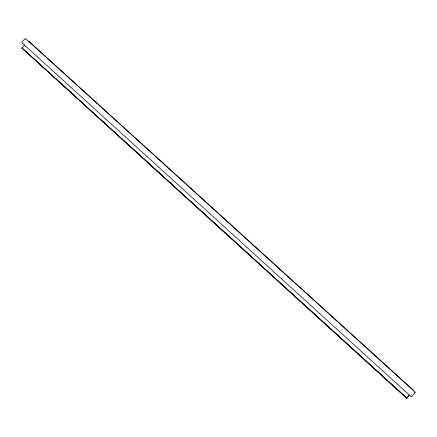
<?xml version="1.0" encoding="UTF-8"?>
<svg xmlns="http://www.w3.org/2000/svg" width="437" height="437" viewBox="0 0 437 437"><rect width="100%" height="100%" fill="white"/><g stroke="black" fill="none" stroke-linecap="round" stroke-linejoin="round"><path stroke-width="0.66" d="M25.805 38.844L415.112 392.142A1.491 0.366 -47.7 0 1 414.593 393.251L412.725 395.523A1.491 0.366 -47.8 0 1 411.375 396.605L411.108 396.386M413.418 390.203L29.039 41.395M21.905 48.114L406.525 398.216L409.021 395.19M21.926 48.037L24.281 45.322A1.136 0.47 -47.7 0 0 24.592 44.825M406.831 398.194L409.447 395.392A1.213 0.295 -47.8 0 1 409.682 395.163M414.571 392.207L415.063 392.126M22.194 43.044L411.031 396.583M22.052 43.055L21.866 42.618A1.393 0.584 -47.7 0 1 22.62 41.149L24.641 39.264A1.393 0.584 -47.8 0 1 25.849 38.904M22.008 47.939L406.923 398.096M21.959 47.999L406.869 398.151M29.088 41.395L29.213 41.706"/></g></svg>
